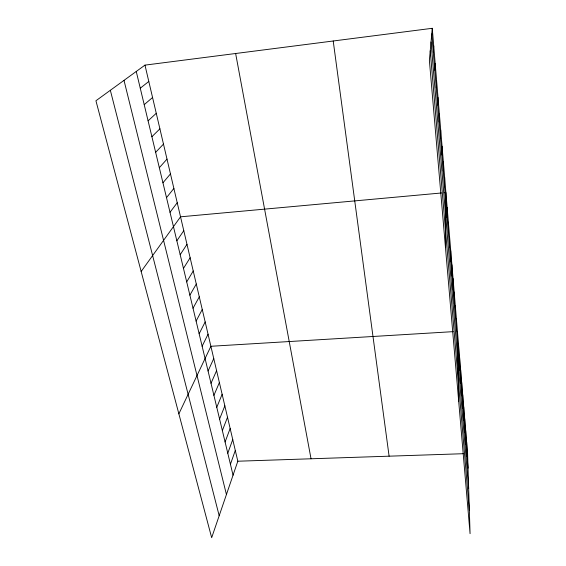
<?xml version="1.0" encoding="UTF-8"?>
<svg xmlns="http://www.w3.org/2000/svg" width="566" height="566" viewBox="0 0 566 566"><rect width="100%" height="100%" fill="white"/><g stroke="black" fill="none" stroke-linecap="round" stroke-linejoin="round"><path stroke-width="0.85" d="M448.357 232.598L448.364 222.169M447.105 217.606L447.147 207.496M445.456 247.399L445.909 192.574L444.19 192.73M444.529 186.83L444.65 177.399M443.213 171.038L443.362 161.968M441.869 154.971L442.06 146.261M440.497 138.606L440.73 130.293M439.11 121.952L439.379 114.042M437.688 104.993L438.006 97.501M436.245 87.723L436.605 80.662M434.773 70.134L435.183 63.519M433.28 52.213L433.733 46.072M432.261 28.3L429.382 60.378L470.07 533.667L467.594 453.564L432.261 28.3L144.974 65.125L95.93 100.762L211.67 537.7L237.826 461.219L144.974 65.125M230.433 464.283L235.3 450.458M227.78 453.217L232.746 439.541M225.091 441.989L230.15 428.469M222.353 430.599L227.518 417.234M219.587 419.031L224.844 405.836M216.771 407.294L222.134 394.276M213.913 395.379L219.382 382.545M211.012 383.281L216.594 370.638M208.069 370.999L213.757 358.547M178.863 413.838L210.885 346.279L453.239 331.641M202.133 346.236L208.047 334.195M199.14 333.763L205.175 321.927M196.105 321.092L202.253 309.475M193.02 308.222L199.296 296.839M189.886 295.155L196.289 284.012M186.702 281.882L193.232 270.987M183.469 268.404L190.134 257.756M180.186 254.707L186.985 244.321M176.847 240.791L183.787 230.68M141.153 271.496L180.533 216.813L441.614 192.964M170.012 212.271L177.236 202.734M166.51 197.654L173.882 188.428M162.944 182.797L170.472 173.889M159.322 167.692L167.005 159.11M155.643 152.332L163.489 144.089M151.893 136.71L159.909 128.822M148.087 120.82L156.266 113.299M144.21 104.653L152.565 97.508M140.269 88.204L148.801 81.454M237.826 461.219L463.448 453.706M110.342 90.291L219.184 515.746M124.004 80.365L226.435 494.535M136.25 71.465L233.05 475.192M235.633 53.501L311.031 458.778M333.211 40.993L389.104 456.182M431.037 41.926L468.669 488.331M430.231 50.876L469.356 510.567M431.752 33.953L468.047 468.124M466.646 442.166L467.077 456.557M465.684 430.599L466.094 444.819M464.707 418.854L465.096 432.898M463.717 406.933L464.085 420.793M462.712 394.82L463.059 408.489M461.693 382.531L462.012 395.995M460.653 370.044L460.95 383.302M459.599 357.358L459.875 370.405M458.531 344.475L458.778 357.302M457.441 331.386L458.686 401.266M456.366 318.481L456.571 330.834M455.283 305.371L455.453 317.484M454.173 292.056L454.314 303.914M453.048 278.529L453.161 290.117M451.909 264.782L451.993 276.095M450.748 250.809L450.798 261.839M449.567 236.609L449.588 247.342"/></g></svg>
